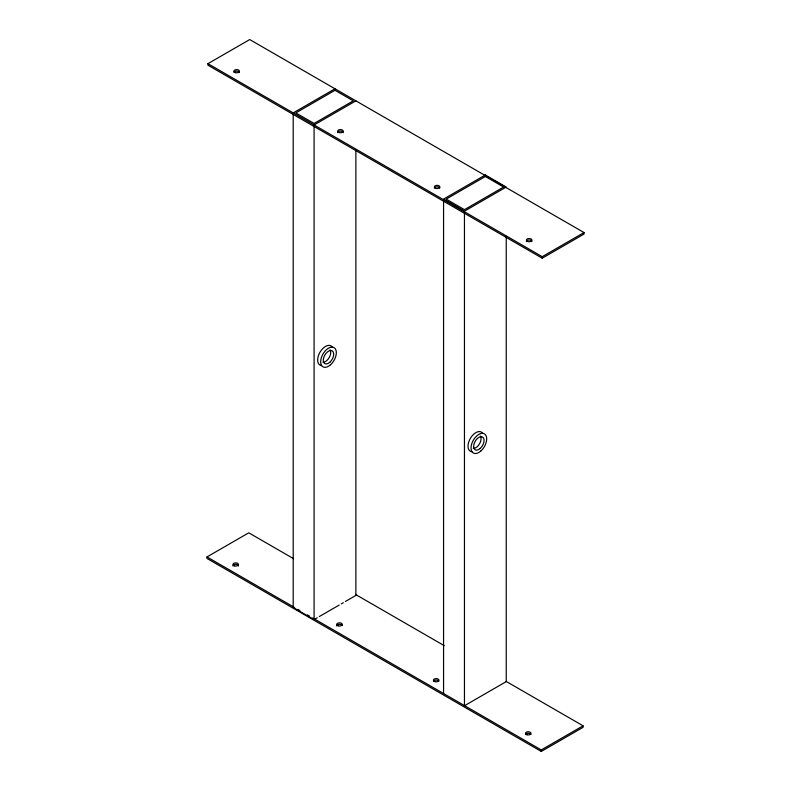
<?xml version="1.0" encoding="UTF-8"?>
<svg xmlns="http://www.w3.org/2000/svg" width="791" height="791" viewBox="0 0 791 791"><rect width="100%" height="100%" fill="white"/><g stroke="black" fill="none" stroke-linecap="round" stroke-linejoin="round"><path stroke-width="1.19" d="M207.924 63.676L249.719 39.55L584.015 232.554L584.015 234.067L542.231 258.192L207.924 65.188L207.924 63.676L542.231 256.68L584.015 232.554M334.989 88.78L293.204 112.905L293.204 607.498L314.096 619.561L314.096 124.968L355.881 100.843M506.171 681.417L583.076 725.812L583.076 727.325L541.281 751.45L206.985 558.446L206.985 556.933L248.769 532.808L293.629 558.713M315.134 618.957L317.231 617.751M319.317 616.545L339.171 605.085M341.257 603.879L343.343 602.673M345.44 601.467L355.881 595.435L355.881 150.181M312.722 617.979L541.281 749.937L583.076 725.812M355.574 594.476L444.226 645.654M206.985 556.933L294.568 607.498M297.772 609.347L299.908 610.583M307.383 614.904L309.518 616.13M542.231 256.68L542.231 258.192M541.281 749.937L541.281 751.45M506.24 236.38L506.24 681.624L464.455 705.75L464.455 212.403M443.563 200.341L443.563 693.687M525.55 734.453A2.768 1.602 0 0 1 528.23 733.267A2.768 1.602 0 0 1 530.899 734.453M433.488 681.298A2.768 1.602 0 0 1 436.167 680.112A2.768 1.602 0 0 1 438.837 681.298M336.719 625.938A2.768 1.602 0 0 1 339.131 624.346A2.768 1.602 0 0 1 342.167 625.523M232.94 565.98A2.768 1.602 0 0 1 235.718 564.378A2.768 1.602 0 0 1 238.487 565.98M526.401 241.601A2.768 1.602 0 0 1 529.169 240.009A2.768 1.602 0 0 1 531.938 241.601M434.427 188.04A2.768 1.602 0 0 1 437.107 186.854A2.768 1.602 0 0 1 439.786 188.04M337.668 132.67A2.768 1.602 0 0 1 340.437 131.079A2.768 1.602 0 0 1 343.205 132.67M233.978 72.307A2.768 1.602 0 0 1 236.657 71.121A2.768 1.602 0 0 1 239.337 72.307M321.571 365.58A11.084 6.397 -60 0 1 319.95 352.282A11.084 6.397 -60 0 1 332.279 347.041M330.015 349.859A7.386 4.262 -60 0 1 329.185 357.611A7.386 4.262 -60 0 1 322.876 362.219M471.93 451.78A11.084 6.397 -60 0 1 470.309 438.481A11.084 6.397 -60 0 1 482.639 433.241M480.374 436.049A7.386 4.262 -60 0 1 479.544 443.81A7.386 4.262 -60 0 1 473.236 448.408M334.998 90.293L295.824 112.915L314.106 123.465L353.28 100.853L334.998 90.293M485.348 174.979L443.563 199.105L464.455 211.167L506.24 187.042L485.348 174.979M485.358 176.492L446.183 199.105L464.465 209.664L503.64 187.042L485.358 176.492M526.846 734.74A2.768 1.602 0 0 0 530.998 733.356A2.768 1.602 0 0 0 526.846 731.972A2.768 1.602 0 0 0 526.846 734.74M434.773 681.585A2.768 1.602 0 0 0 438.936 680.201A2.768 1.602 0 0 0 434.773 678.816A2.768 1.602 0 0 0 434.773 681.585M338.113 625.81A2.768 1.602 0 0 0 342.266 624.425A2.768 1.602 0 0 0 338.113 623.041A2.768 1.602 0 0 0 338.113 625.81M234.324 565.862A2.768 1.602 0 0 0 238.487 564.477A2.768 1.602 0 0 0 234.324 563.093A2.768 1.602 0 0 0 234.324 565.862M527.211 241.225A2.768 1.602 0 0 0 531.849 240.513A2.768 1.602 0 0 0 528.457 238.556A2.768 1.602 0 0 0 527.211 241.225M435.722 188.327A2.768 1.602 0 0 0 439.875 186.943A2.768 1.602 0 0 0 435.722 185.559A2.768 1.602 0 0 0 435.722 188.327M339.052 132.552A2.768 1.602 0 0 0 343.205 131.168A2.768 1.602 0 0 0 339.052 129.783A2.768 1.602 0 0 0 339.052 132.552M235.273 72.604A2.768 1.602 0 0 0 239.426 71.22A2.768 1.602 0 0 0 235.273 69.826A2.768 1.602 0 0 0 235.273 72.604M329.847 362.268A7.386 4.262 -60 0 0 332.19 350.828A7.386 4.262 -60 0 0 323.45 358.57A7.386 4.262 -60 0 0 329.847 362.268M330.529 364.789A11.084 6.397 -60 0 0 334.039 347.625A11.084 6.397 -60 0 0 320.928 359.252A11.084 6.397 -60 0 0 330.529 364.789M480.216 448.467A7.386 4.262 -60 0 0 482.55 437.018A7.386 4.262 -60 0 0 473.819 444.769A7.386 4.262 -60 0 0 480.216 448.467M480.888 450.989A11.084 6.397 -60 0 0 484.399 433.824A11.084 6.397 -60 0 0 471.298 445.442A11.084 6.397 -60 0 0 480.888 450.989"/></g></svg>
